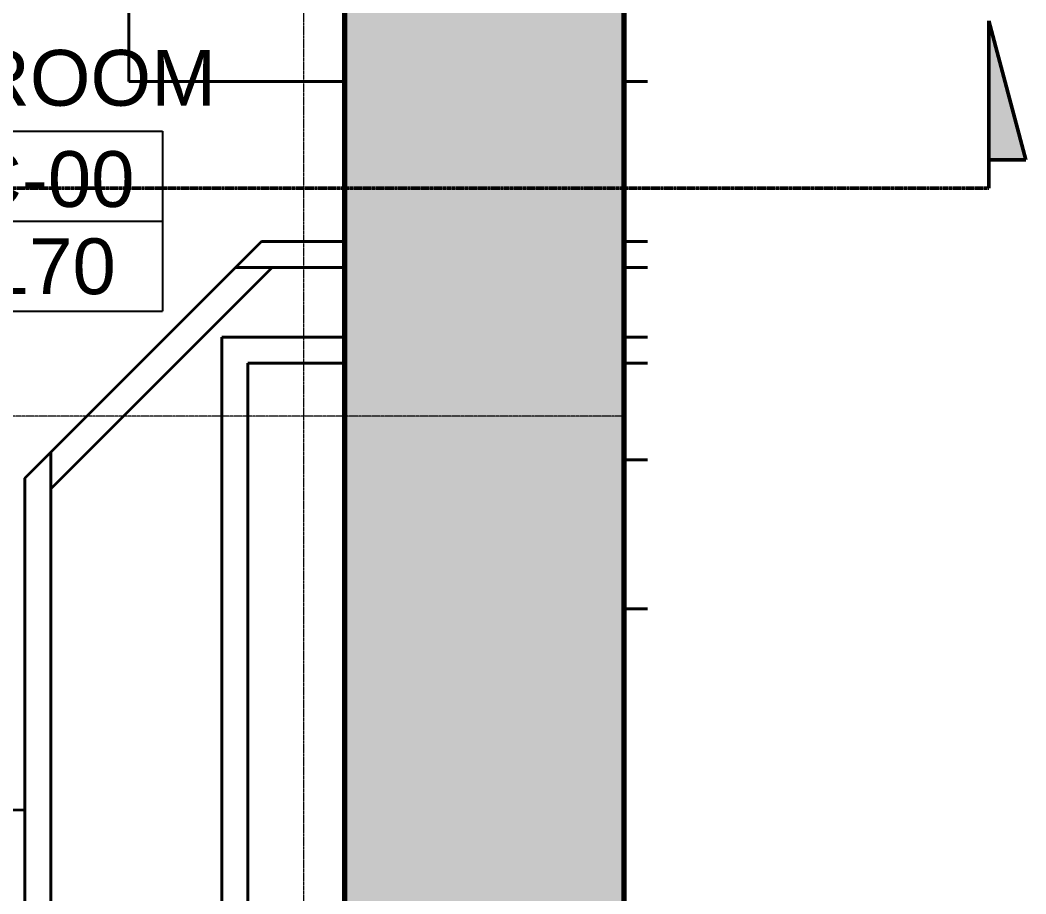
# Model space of a CAD drawing. Header units: millimetres. Extents: x -726048 to -647426, y -20687 to 18995.
# Drawn here: x -655567 to -650161, y 1012 to 5709 of the extents above; entities that cross this region are included whole.
import ezdxf

# ---------------------------------------------------------------- set-up
doc = ezdxf.new("R2010")
doc.units = ezdxf.units.MM
doc.linetypes.add('DPA_Grid _ Level 100', pattern=[10, 5.5, -1.6, 1.3, -1.6])
for name, color, linetype, lineweight in [('A-FLOR-E', 2, 'Continuous', 35), ('A-ROOM-IDEN', 3, 'Continuous', 25), ('A-ROOM-LINE', 3, 'Continuous', 25), ('A-WALL', 5, 'Continuous', 35), ('A-WALL-PATT', 1, 'Continuous', 35), ('G-ANNO-SECL', 3, 'Continuous', 9), ('S-GRID', 251, 'Continuous', 9), ('WALL-E', 2, 'Continuous', 35)]:
    doc.layers.add(name, color=color, linetype=linetype, lineweight=lineweight)
doc.styles.add('Arial_2', font='arial.ttf', dxfattribs={"height": 300})

# ---------------------------------------------------------------- blocks, each defined once
blk = doc.blocks.new('Section - AEC_Section Tail - Filled-3249564-4253-01 ENLARGED CONCOURSE LEVEL - REFLECTED CEILING PLAN - SHEET 4')
at = {"layer": 'G-ANNO-SECL'}
blk.add_hatch(color=256, dxfattribs=at).paths.add_polyline_path([(0, 1.536), (-2, 1.536), (0, 9)])
at = {"layer": 'G-ANNO-SECL', "lineweight": 50}
for p, q in [((0, 9), (-2, 1.536)), ((0, 9), (0, 0)), ((0, 1.536), (0, 9)), ((-2, 1.536), (0, 1.536))]:
    blk.add_line(p, q, dxfattribs=at)
blk = doc.blocks.new('DPA_Room Tag Box - Standard-4486259-4253-01 ENLARGED CONCOURSE LEVEL - REFLECTED CEILING PLAN - SHEET 4')
at = {"layer": 'A-ROOM-LINE'}
for p, q in [((-17.5, -2.936), (-17.5, -12.604)), ((-17.5, -2.936), (17.5, -2.936)), ((-5.833, -2.936), (-5.833, -7.77)), ((5.833, -2.936), (5.833, -7.77)), ((17.5, -2.936), (17.5, -12.604)), ((-17.5, -7.77), (17.5, -7.77)), ((0, -7.77), (0, -12.604)), ((-17.5, -12.604), (17.5, -12.604))]:
    blk.add_line(p, q, dxfattribs=at)

msp = doc.modelspace()

# ---------------------------------------------------------------- hatches: boundary and pattern name
at = {"layer": 'A-WALL-PATT', "lineweight": 9}
h = msp.add_hatch(dxfattribs=at)
h.set_pattern_fill('FP_1', color=256, style=0, pattern_type=2)
h.set_pattern_definition([(50, (0, 0), (728.7365, -63.7558), [76.2, -838.2]), (355, (0, 0), (-140.9716, 764.2276), [60.96, -670.56]), (100.451, (60.7, -5.3), (587.77, 700.46675), [64.76, -712.36]), (46.184, (0, 203.2), (1084.3162, -168.171), [114.3, -1257.3]), (96.636, (90.4, 189.2), (949.6099, 989.7098), [97.14, -1068.54]), (351.184, (0, 203.2), (949.6206, 989.7012), [91.44, -1005.84]), (21, (101.6, 152.4), (606.45787, -409.06057), [76.2, -838.2]), (326, (101.6, 152.4), (247.2083, 736.7529), [60.96, -670.56]), (71.451, (152.14, 118.3), (853.66825, 327.6855), [64.76, -712.36]), (37.5, (0, 0), (12.35469, 338.22012), [33.528, -628.904, 33.528, -647.192, -673.1]), (37.5, (0, 0), (12.35469, 338.22012), [-1343.152, 33.528, -639.572]), (7.5, (0, 0), (267.27887, 400.72213), [33.528, -354.584, 33.528, -613.664, -256.54]), (7.5, (0, 0), (267.27887, 400.72213), [-1035.304, 33.528, -223.012]), (327.5, (-226.57, 0), (542.36333, -22.91534), [33.528, -220.472, 33.528, -758.952, -1051.56]), (327.5, (-226.57, 0), (542.36333, -22.91534), [-1046.48, 33.528, -1018.032]), (317.5, (-328.17, 0), (592.51696, 101.7071), [33.528, -296.672, 33.528, -492.76, -746.76]), (317.5, (-328.17, 0), (592.51696, 101.7071), [-856.488, 33.528, -713.232])])
h.paths.add_polyline_path([(-653822.4, -20033), (-652322.4, -20033), (-652322.4, 9279), (-653822.4, 9279), (-653822.4, -18533)])

# ---------------------------------------------------------------- linework, layer by layer
at = {"layer": 'A-FLOR-E'}
for p, q in [((-654982.4, 7779), (-654982.4, 5379)), ((-654982.4, 5379), (-654982.4, 7779)), ((-654982.4, 7779), (-654982.4, 5379)), ((-654982.4, 5379), (-653822.4, 5379)), ((-653822.4, 5379), (-654982.4, 5379)), ((-654982.4, 5379), (-653822.4, 5379)), ((-652322.4, 5379), (-652194.5, 5379)), ((-652194.5, 5379), (-652322.4, 5379)), ((-652322.4, 5379), (-652194.5, 5379)), ((-654269.7, 4519), (-655542.4, 3246.3)), ((-653822.4, 4519), (-654269.7, 4519)), ((-652194.5, 4519), (-652322.4, 4519)), ((-655402.4, 3188.3), (-654211.7, 4379)), ((-654211.7, 4379), (-655402.4, 3188.3)), ((-654211.7, 4379), (-653822.4, 4379)), ((-653822.4, 4379), (-654211.7, 4379)), ((-652322.4, 4379), (-652194.5, 4379)), ((-652194.5, 4379), (-652322.4, 4379)), ((-653822.4, 4004.8), (-654482.4, 4004.8)), ((-654482.4, 4004.8), (-654482.4, -3486)), ((-654482.4, -3486), (-654482.4, 4004.8)), ((-654482.4, 4004.8), (-653822.4, 4004.8)), ((-652194.5, 4004.8), (-652322.4, 4004.8)), ((-652322.4, 4004.8), (-652194.5, 4004.8)), ((-654342.4, -3486), (-654342.4, 3864.8)), ((-654342.4, 3864.8), (-653822.4, 3864.8)), ((-653822.4, 3864.8), (-654342.4, 3864.8)), ((-654342.4, 3864.8), (-654342.4, -3486)), ((-652322.4, 3864.8), (-652194.5, 3864.8)), ((-652194.5, 3864.8), (-652322.4, 3864.8)), ((-653822.4, 3344.8), (-653822.4, -18533)), ((-653822.4, -18533), (-653822.4, 3344.8)), ((-652194.5, 3344.8), (-652322.4, 3344.8)), ((-652322.4, 3344.8), (-652194.5, 3344.8)), ((-655542.4, 3246.3), (-655542.4, 1462.2)), ((-655402.4, -3486), (-655402.4, 3188.3)), ((-655402.4, 3188.3), (-655402.4, -3486)), ((-655542.4, 1462.2), (-658892.4, 1462.2))]:
    msp.add_line(p, q, dxfattribs=at)
at = {"layer": 'A-WALL', "color": 7, "lineweight": 70}
for p, q in [((-653822.4, -3486), (-653822.4, 9279)), ((-652322.4, 9279), (-652322.4, -20033))]:
    msp.add_line(p, q, dxfattribs=at)
at = {"layer": 'G-ANNO-SECL', "linetype": 'DPA_Grid _ Level 100', "lineweight": 50}
msp.add_line((-658834.5, 4804.7), (-650360.5, 4804.7), dxfattribs=at)
at = {"layer": 'S-GRID', "linetype": 'DPA_Grid _ Level 100'}
for p, q in [((-654042.4, -20129.6), (-654042.4, 18020.9)), ((-652322.4, 3579), (-724648.9, 3579))]:
    msp.add_line(p, q, dxfattribs=at)
at = {"layer": 'WALL-E'}
for p, q in [((-654409.7, 4379), (-654269.7, 4519)), ((-654409.7, 4379), (-654269.7, 4519)), ((-653822.4, 4519), (-654269.7, 4519)), ((-654269.7, 4519), (-653823.1, 4519)), ((-652194.5, 4519), (-652322.4, 4519)), ((-652322.4, 4519), (-652194.5, 4519)), ((-654409.7, 4379), (-653822.4, 4379)), ((-654211.7, 4379), (-654409.7, 4379)), ((-653823.1, 4379), (-654211.7, 4379)), ((-652322.4, 4379), (-652194.5, 4379)), ((-652194.5, 4379), (-652322.4, 4379)), ((-654482.4, -3486), (-654482.4, 4004.8)), ((-654482.4, 4004.8), (-654482.4, -3486)), ((-654482.4, 4004.8), (-654342.4, 4004.8)), ((-654342.4, 4004.8), (-654482.4, 4004.8)), ((-654342.4, 4004.8), (-653822.4, 4004.8)), ((-653822.4, 4004.8), (-654342.4, 4004.8)), ((-652322.4, 4004.8), (-652194.5, 4004.8)), ((-652194.5, 4004.8), (-652322.4, 4004.8)), ((-654342.4, -3486), (-654342.4, 3864.8)), ((-654342.4, 3864.8), (-654342.4, -3486)), ((-654342.4, 3864.8), (-653822.4, 3864.8)), ((-653822.4, 3864.8), (-654342.4, 3864.8)), ((-652322.4, 3864.8), (-652194.5, 3864.8)), ((-652194.5, 3864.8), (-652322.4, 3864.8)), ((-655542.4, 3246.3), (-655402.4, 3386.3)), ((-655402.4, 3386.3), (-655542.4, 3246.3)), ((-655402.4, -3486), (-655402.4, 3386.3)), ((-655402.4, 3386.3), (-655402.4, 3188.3)), ((-653822.4, 3344.8), (-653822.4, -20033)), ((-653822.4, -18533), (-653822.4, 3344.8)), ((-652194.5, 3344.8), (-652322.4, 3344.8)), ((-652322.4, 3344.8), (-652194.5, 3344.8)), ((-652322.4, 3344.8), (-652322.4, 2544.8)), ((-652322.4, 2544.8), (-652322.4, 3344.8)), ((-652322.4, 3344.8), (-652322.4, -20033)), ((-652322.4, -20033), (-652322.4, 3344.8)), ((-655542.4, 3246.3), (-655542.4, -3486)), ((-655542.4, -3486), (-655542.4, 3246.3)), ((-655402.4, 3188.3), (-655402.4, -3486)), ((-652194.5, 2544.8), (-652322.4, 2544.8)), ((-652322.4, 2544.8), (-652194.5, 2544.8)), ((-655542.4, 2379), (-655542.4, 1179)), ((-655542.4, 1179), (-655542.4, 2379)), ((-655402.4, 2379), (-655402.4, 1179)), ((-655402.4, 1179), (-655402.4, 2379))]:
    msp.add_line(p, q, dxfattribs=at)

# ---------------------------------------------------------------- block references
at = {"layer": 'A-ROOM-IDEN', "xscale": 99.99999999999993, "yscale": 99.99999999999993, "zscale": 99.99999999999993}
msp.add_blockref('DPA_Room Tag Box - Standard-4486259-4253-01 ENLARGED CONCOURSE LEVEL - REFLECTED CEILING PLAN - SHEET 4', (-656551.1, 5405), dxfattribs=at)
at = {"layer": 'G-ANNO-SECL', "lineweight": 25, "extrusion": (0, 0, -1), "xscale": 99.99999999999993, "yscale": 99.99999999999993, "zscale": 99.99999999999993}
msp.add_blockref('Section - AEC_Section Tail - Filled-3249564-4253-01 ENLARGED CONCOURSE LEVEL - REFLECTED CEILING PLAN - SHEET 4', (650360.5, 4804.7), dxfattribs=at)

# ---------------------------------------------------------------- texts
at = {"layer": 'A-ROOM-IDEN', "lineweight": 9, "char_height": 300, "attachment_point": 1, "style": 'Arial_2'}
for s, insert, width in [('WATER TANK ROOM', (-658681.2, 5548.7), 5154.851), ('C-00', (-655860.6, 5004.4), 1114.346), ('+3.170', (-656346.1, 4535.7), 1595.358)]:
    msp.add_mtext(s, dxfattribs=dict(at, insert=insert, width=width))

doc.saveas('drawing.dxf')
